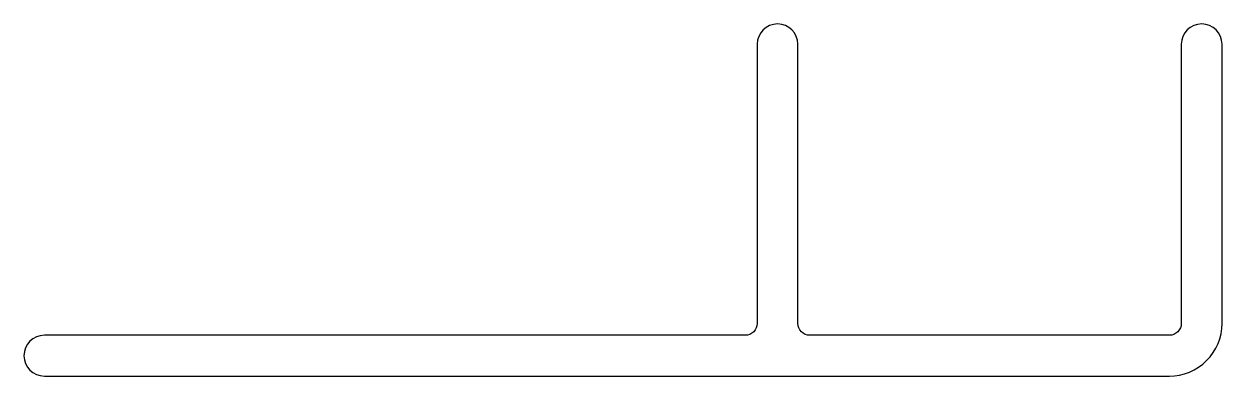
# Model space of a CAD drawing. Extents: x 143.7 to 193.7, y 228.3 to 243.
import ezdxf

# ---------------------------------------------------------------- set-up
doc = ezdxf.new("R2010")
doc.units = 0
doc.layers.get('0').update_dxf_attribs({"linetype": 'CONTINUOUS'})

msp = doc.modelspace()

# ---------------------------------------------------------------- linework, layer by layer
at = {"linetype": 'CONTINUOUS'}
msp.add_lwpolyline([(193.717, 230.511), (193.717, 242.161, 1), (192.017, 242.161), (192.017, 230.511, -0.414214), (191.517, 230.011), (176.517, 230.011, -0.414214), (176.017, 230.511), (176.017, 242.161, 1), (174.317, 242.161), (174.317, 230.511, -0.414214), (173.817, 230.011), (144.567, 230.011, 1), (144.567, 228.311), (191.517, 228.311, 0.414214)], format="xyb", close=True, dxfattribs=at)

doc.saveas('drawing.dxf')
